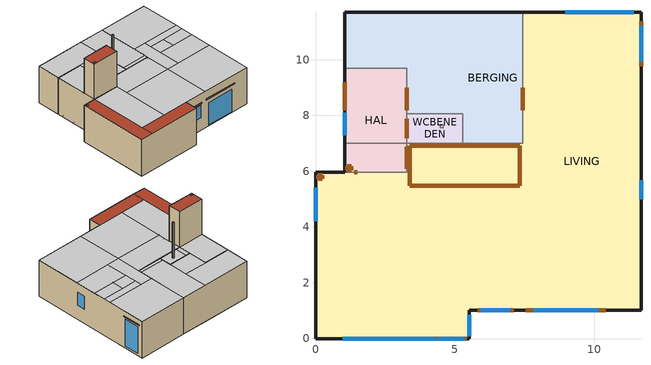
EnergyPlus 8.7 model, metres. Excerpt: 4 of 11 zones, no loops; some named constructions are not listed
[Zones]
BERGING
 floor ground (GF): 5.28,9.69 5.28,8.06 3.28,8.06 3.28,9.69 z0; 5.28,11.69 5.28,9.69 1.04,9.69 1.04,11.69 z0; 7.43,11.69 7.43,7.01 5.28,7.01 5.28,11.69 z0
 wall outside (houten_voorgevel): 1.04,11.69 1.04,9.69 z0:3.25
 wall othersideconditionsmodel (houten_voorgevel): 7.43,11.69 1.04,11.69 z0:3.25
 wall to HAL (IW): 1.04,9.69 3.28,9.69 3.28,8.06 z0:3.25
 wall to WCBENEDEN (IW): 3.28,8.06 5.28,8.06 5.28,7.01 z0:3.25
 wall to LIVING (IW): 5.28,7.01 7.43,7.01 7.43,11.69 z0:3.25
 door inside (DR): 3.28,8.99 3.28,8.19 / 7.43,8.19 7.43,8.99 z0.05:2.17
 ceiling to BUREAU (CE): 3.28,9.69 3.28,8.06 5.28,8.06 5.28,9.69 z3.25; 1.04,11.69 1.04,9.69 5.28,9.69 5.28,11.69 z3.25; 5.28,11.69 5.28,7.29 7.43,7.29 7.43,11.69 z3.25; 5.28,7.29 5.28,7.01 7.43,7.01 7.43,7.29 z3.25
HAL
 floor ground (GF): 3.28,9.69 3.28,5.96 1.04,5.96 1.04,9.69 z0
 wall outside (Crepigevel): 1.04,7.01 1.04,5.96 z3.25:6.4
 wall othersideconditionsmodel (houten_voorgevel): 1.04,9.69 1.04,5.96 z0:3.25
 wall to WCBENEDEN (IW): 3.28,7.01 3.28,8.06 z0:3.25
 wall to LIVING (IW): 1.04,5.96 3.28,5.96 3.28,7.01 z0:3.25
 wall to BUREAU (IW): 3.28,7.01 1.04,7.01 z3.25:6.4
 wall to NACHTHAL (IW): 3.28,5.96 3.28,7.01 z3.25:6.4
 wall to SLPKOUDERS (IW): 1.04,5.96 3.28,5.96 z3.25:6.4
 window inside (Cylite Dubbel): 1.04,8.09 1.04,7.29 z0.1:2.38
 door inside (DR): 3.28,7.18 3.28,7.88 / 3.28,6.08 3.28,6.88 z0.05:2.17; 1.04,9.19 1.04,8.19 z0.1:2.6; 1.39,5.96 1.49,5.96 z5.84:5.94
 door (plat_dak_bestaand): 1.14,6.18 1.14,6.04 1.29,6.04 1.29,6.18 z6.4
 ceiling to BUREAU (CE): 1.04,9.69 1.04,7.01 3.28,7.01 3.28,9.69 z3.25
 roof outside (plat_dak_bestaand): 1.04,7.01 1.04,5.96 3.28,5.96 3.28,7.01 z6.4
WCBENEDEN
 floor ground (GF): 5.28,8.06 5.28,7.01 3.28,7.01 3.28,8.06 z0
 wall to LIVING (IW): 3.28,7.01 5.28,7.01 z0:3.25
 wall to BUREAU (IW): 4.48,7.56 4.58,7.56 4.58,7.66 4.48,7.66 4.48,7.56 z3.25:6.4
 ceiling to BUREAU (CE): 3.68,8.06 3.68,7.01 5.28,7.01 5.28,8.06 z3.25; 3.28,8.06 3.28,7.01 3.68,7.01 3.68,8.06 z3.25
 roof outside (plat_dak_bestaand): 4.48,7.66 4.48,7.56 4.58,7.56 4.58,7.66 z6.4
LIVING
 floor ground (GF): 3.28,5.96 3.28,0 0,0 0,5.96 z0; 5.52,1.02 5.52,0 3.28,0 3.28,1.02 z0; 7.43,7.01 7.43,1.02 3.28,1.02 3.28,7.01 z0; 11.67,11.69 11.67,1.02 7.43,1.02 7.43,11.69 z0
 wall outside (Crepigevel): 5.52,1.02 11.67,1.02 11.67,11.69 z0:3.25
 wall othersideconditionsmodel (houten_uitbreiding): 1.04,5.96 0,5.96 0,0 5.52,0 5.52,1.02 z0:3.25
 wall othersideconditionsmodel (houten_voorgevel): 11.67,11.69 7.43,11.69 z0:3.25
 window (Cylite Dubbel): 11.67,9.94 11.67,11.21 z0.16:2.54; 11.67,5 11.67,5.68 z1.26:2.44; 7.81,1.02 10.13,1.02 z0.1:2.09; 5.93,1.02 6.99,1.02 z1.13:2.25
 window inside (Cylite Dubbel): 11.41,11.69 8.96,11.69 z0.28:2.58; 5.52,0.09 5.52,0.85 / 0,5.41 0,4.2 z0.1:2.61; 0.97,0 4.32,0 z0.1:2.56; 4.37,0 5.35,0 z0.1:1.98; 4.37,0 5.35,0 z2.23:2.5
 door inside (houten_uitbreiding): 4.47,0 5.42,0 / 3.47,0 4.42,0 z2.9:3
 door (Crepigevel): 5.82,1.02 7.1,1.02 z2.35:2.45; 7.53,1.02 10.41,1.02 z2.45:2.55; 11.67,9.77 11.67,11.37 z2.7:2.8
 door inside (DR): 3.38,6.91 3.38,5.47 7.33,5.47 7.33,6.91 z3.25
 door (plat_dak_nieuw_uitbreiding): 0.1,5.86 0.1,5.72 0.25,5.72 0.25,5.86 z3.25
 ceiling to SLPKOUDERS (CE): 1.04,5.96 1.04,1.02 3.28,1.02 3.28,5.96 z3.25; 3.28,4.91 3.28,1.02 7.43,1.02 7.43,4.91 z3.25
 ceiling to NACHTHAL (CE): 3.28,7.01 3.28,4.91 7.43,4.91 7.43,7.01 z3.25; 7.43,8.34 7.43,4.91 8.5,4.91 8.5,8.34 z3.25
 ceiling to SLPKACHTER (CE): 7.43,4.91 7.43,1.02 11.67,1.02 11.67,4.91 z3.25
 ceiling to BADKAMER (CE): 8.5,6.74 8.5,4.91 11.67,4.91 11.67,6.74 z3.25; 9.78,7.74 9.78,6.74 11.67,6.74 11.67,7.74 z3.25
 ceiling to WCBOVEN (CE): 8.5,7.74 8.5,6.74 9.78,6.74 9.78,7.74 z3.25
 ceiling to SLPKVOOR (CE): 8.5,8.34 8.5,7.74 11.67,7.74 11.67,8.34 z3.25; 7.43,11.69 7.43,8.34 11.67,8.34 11.67,11.69 z3.25
 roof outside (plat_dak_nieuw_uitbreiding): 0,5.96 0,0 1.04,0 1.04,5.96 z3.25; 1.04,1.02 1.04,0 5.52,0 5.52,1.02 z3.25
[Schedule:Constant]
PRESSURE SETPOINT SCHEDULE: Any Number, -50
MainTruck1HydDiam; MainTruck2HydDiam; OAConnectionDuctHydDiam; MixerConnectionDuctHydDiam; AirLoopReturnHydDiam; AirLoopSupplyHydDiam: Any Number, 0.15
MainTruck1CrossSecArea; MainTruck2CrossSecArea; OAConnectionDuctCrossSecArea; MixerConnectionDuctCrossSecArea; AirLoopReturnCrossSecArea; AirLoopSupplyCrossSecArea: Any Number, 0.01766
WCBENEDENReturnHydDiam: Any Number, 0.06
WCBENEDENReturnCrossSecArea: Any Number, 0.002827
BERGINGReturnHydDiam; BUREAUReturnHydDiam; BADKAMERReturnHydDiam: Any Number, 0.07
BERGINGReturnCrossSecArea; BUREAUReturnCrossSecArea; BADKAMERReturnCrossSecArea: Any Number, 0.003848
LIVINGReturnHydDiam; LIVINGSupplyHydDiam; BUREAUSupplyHydDiam: Any Number, 0.1
LIVINGReturnCrossSecArea; LIVINGSupplyCrossSecArea; BUREAUSupplyCrossSecArea: Any Number, 0.00785
WCBOVENReturnHydDiam: Any Number, 0.04
WCBOVENReturnCrossSecArea: Any Number, 0.001256
SLPKVOORReturnHydDiam; SLPKACHTERReturnHydDiam; SLPKOUDERSReturnHydDiam: Any Number, 0.03
SLPKVOORReturnCrossSecArea; SLPKACHTERReturnCrossSecArea; SLPKOUDERSReturnCrossSecArea: Any Number, 0.0007069
SLPKVOORSupplyHydDiam; SLPKACHTERSupplyHydDiam; SLPKOUDERSSupplyHydDiam: Any Number, 0.08
SLPKVOORSupplyCrossSecArea; SLPKACHTERSupplyCrossSecArea; SLPKOUDERSSupplyCrossSecArea: Any Number, 0.0050265
[AirflowNetwork:MultiZone:Component:SimpleOpening] Air Mass Flow Exponent When Opening is Closed=0.667; Minimum Density Difference for Two-Way Flow {kg/m3}=0.00001; Discharge Coefficient=0.65
Name | Air Mass Flow Coefficient When Opening is Closed {kg/s-m}
HAL-DOOR.0021-AFN-DO; SLPKVOOR-DOOR.0029-AFN-DO; NACHTHAL-DOOR.0032-AFN-DO; NACHTHAL-DOOR.0034-AFN-DO; NACHTHAL-DOOR.0031-AFN-DO | 0.0015
BUREAU-DOOR.0030-AFN-DO; NACHTHAL-DOOR.0033-AFN-DO | 0.0018
[AirflowNetwork:MultiZone:Component:HorizontalOpening]
LIVING-DOOR.0047-AFN-DO: Air Mass Flow Coefficient When Opening is Closed {kg/s-m}=0.001; Air Mass Flow Exponent When Opening is Closed=0.667; Sloping Plane Angle {deg}=90; Discharge Coefficient=0.65
[AirflowNetwork:MultiZone:Component:ZoneExhaustFan] Air Mass Flow Coefficient When the Zone Exhaust Fan is Off at Reference Conditions {kg/s}=1.66e-05; Air Mass Flow Exponent When the Zone Exhaust Fan is Off=0.667
BADKAMEREXHAUST; LIVINGEXHAUST; BUREAUEXHAUST; WCBOVENEXHAUST; BERGINGEXHAUST; WCBENEDENEXHAUST; SLPKVOOREXHAUST; SLPKACHTEREXHAUST; SLPKOUDERSEXHAUST
[AirflowNetwork:MultiZone:ExternalNode]
Name | External Node Height {m} | Wind Pressure Coefficient Curve
LIVING-WINDOW.0001-AFN-ExtNode | 2.5625 | LIVING-WINDOW.0001-AFN
LIVING-WINDOW.0004-AFN-ExtNode | 2.5 | LIVING-WINDOW.0004-AFN
LIVING-WINDOW.0005-AFN-ExtNode | 2.71875 | LIVING-WINDOW.0005-AFN
BUREAU-WINDOW.0008-AFN-ExtNode | 6.21875 | BUREAU-WINDOW.0008-AFN
SLPKVOOR-WINDOW.0010-AFN-ExtNode | 6.03125 | SLPKVOOR-WINDOW.0010-AFN
BADKAMER-WINDOW.0011-AFN-ExtNode | 6.4375 | BADKAMER-WINDOW.0011-AFN
SLPKACHTER-WINDOW.0012-AFN-ExtNode | 5.96875 | SLPKACHTER-WINDOW.0012-AFN
SLPKOUDERS-WINDOW.0013-AFN-ExtNode | 5.90625 | SLPKOUDERS-WINDOW.0013-AFN
NACHTHAL-WINDOW.0014-AFN-ExtNode | 7.6875 | NACHTHAL-WINDOW.0014-AFN
NACHTHAL-WINDOW.0015-AFN-ExtNode | 7.6875 | NACHTHAL-WINDOW.0015-AFN
LIVING-WINDOW.0037-AFN-ExtNode | 2.3125 | LIVING-WINDOW.0037-AFN
LIVING-WINDOW.0038-AFN-ExtNode | 3.71875 | LIVING-WINDOW.0038-AFN
LIVING-WINDOW.0007-ExtNode | 2.625 | LIVING-WINDOW.0007
LIVING-WINDOW.0006-ExtNode | 2.625 | LIVING-WINDOW.0006
LIVING-WINDOW.0003-ExtNode | 3.0937 | LIVING-WINDOW.0003
LIVING-WINDOW.0002-ExtNode | 2.5625 | LIVING-WINDOW.0002
HAL-WINDOW.0040-ExtNode | 2.5625 | HAL-WINDOW.0040
HAL-WINDOW.0039-ExtNode | 2.5625 | HAL-WINDOW.0039
LIVING-WINDOW.0016-ExtNode | 2.71875 | LIVING-WINDOW.0016
BUREAU-WINDOW.0009-ExtNode | 5.84375 | BUREAU-WINDOW.0009
BADKAMEREXHAUSTNODE; LIVINGEXHAUSTNODE; BUREAUEXHAUSTNODE; WCBOVENEXHAUSTNODE; WCBENEDENEXHAUSTNODE; SLPKVOOREXHAUSTNODE; SLPKACHTEREXHAUSTNODE; SLPKOUDERSEXHAUSTNODE | 7.667 | NACHTHAL-WINDOW.0014-AFN
BERGINGEXHAUSTNODE | 7.667 | HAL-WINDOW.0039
[AirflowNetwork:MultiZone:WindPressureCoefficientArray]
CpOpenFoam: Wind Direction 1 {deg}=0; Wind Direction 2 {deg}=30; Wind Direction 3 {deg}=60; Wind Direction 4 {deg}=90; Wind Direction 5 {deg}=120; Wind Direction 6 {deg}=150; Wind Direction 7 {deg}=180; Wind Direction 8 {deg}=210; Wind Direction 9 {deg}=240; Wind Direction 10 {deg}=270; Wind Direction 11 {deg}=300; Wind Direction 12 {deg}=330
[AirflowNetwork:MultiZone:WindPressureCoefficientValues] AirflowNetwork:MultiZone:WindPressureCoefficientArray=CpOpenFoam
Name | Wind Pressure Coefficient Value 1 | Wind Pressure Coefficient Value 2 | Wind Pressure Coefficient Value 3 | Wind Pressure Coefficient Value 4 | Wind Pressure Coefficient Value 5 | Wind Pressure Coefficient Value 6 | Wind Pressure Coefficient Value 7 | Wind Pressure Coefficient Value 8 | Wind Pressure Coefficient Value 9 | Wind Pressure Coefficient Value 10 | Wind Pressure Coefficient Value 11 | Wind Pressure Coefficient Value 12
LIVING-WINDOW.0004-AFN | -0.327 | -0.628 | -0.614 | -0.399 | -0.093 | 0.399 | 1.006 | 0.632 | 0.707 | 0.536 | 0.21 | 0.055
LIVING-WINDOW.0044-AFN | -0.283 | -0.538 | -0.533 | -0.363 | -0.114 | 0.352 | 0.976 | 0.618 | 0.689 | 0.498 | 0.186 | 0.039
LIVING-WINDOW.0003 | -0.196 | -0.448 | -0.424 | -0.213 | 0.083 | 0.214 | -0.001 | -0.39 | -0.444 | -0.22 | 0.047 | 0.104
LIVING-WINDOW.0001-AFN | -0.627 | -0.903 | -0.61 | 0.125 | 0.146 | 0.197 | -0.089 | -0.439 | -0.464 | -0.194 | 0.068 | -0.072
LIVING-WINDOW.0045-AFN | -0.563 | -0.771 | -0.468 | 0.15 | 0.16 | 0.149 | -0.074 | -0.358 | -0.379 | -0.149 | 0.064 | -0.084
LIVING-WINDOW.0002 | 0.541 | 0.569 | 0.596 | 0.849 | 0.344 | 0.105 | -0.254 | -0.496 | -0.509 | -0.238 | 0.032 | 0.238
HAL-WINDOW.0040 | -0.014 | -0.3 | -0.483 | -0.39 | 0.097 | 0.278 | -0.088 | -0.364 | -0.339 | 0.025 | 0.116 | 0.137
HAL-WINDOW.0039 | 0.022 | -0.247 | -0.411 | -0.323 | 0.151 | 0.258 | -0.122 | -0.414 | -0.415 | -0.048 | 0.113 | 0.155
LIVING-WINDOW.0016 | -0.27 | -0.493 | -0.379 | -0.093 | 0.274 | 0.219 | -0.236 | -0.399 | -0.343 | 0.02 | 0.095 | -0.025
LIVING-WINDOW.0007 | -0.362 | -0.648 | -0.607 | -0.287 | 0.182 | 0.359 | 0.674 | 0.651 | 0.688 | 0.774 | 0.231 | -0.035
LIVING-WINDOW.0046-AFN | -0.288 | -0.525 | -0.496 | -0.251 | 0.084 | 0.342 | 0.816 | 0.704 | 0.687 | 0.654 | 0.188 | -0.022
LIVING-WINDOW.0037-AFN | -0.309 | -0.603 | -0.596 | -0.313 | 0.127 | 0.392 | 0.791 | 0.676 | 0.7 | 0.617 | 0.193 | 0.012
LIVING-WINDOW.0038-AFN | -0.27 | -0.513 | -0.504 | -0.272 | 0.068 | 0.344 | 0.806 | 0.662 | 0.662 | 0.568 | 0.169 | -0.002
LIVING-WINDOW.0042-AFN | -0.27 | -0.506 | -0.494 | -0.272 | 0.052 | 0.341 | 0.847 | 0.689 | 0.678 | 0.574 | 0.167 | -0.006
LIVING-WINDOW.0006 | -0.294 | -0.598 | -0.62 | -0.418 | -0.028 | 0.482 | 1.138 | 0.67 | 0.678 | 0.474 | 0.137 | 0.031
LIVING-WINDOW.0005-AFN | -0.284 | -0.568 | -0.579 | -0.368 | -0.017 | 0.437 | 1.042 | 0.653 | 0.676 | 0.499 | 0.152 | 0.03
LIVING-WINDOW.0043-AFN | -0.265 | -0.52 | -0.528 | -0.345 | -0.043 | 0.409 | 1.006 | 0.617 | 0.629 | 0.457 | 0.134 | 0.015
SLPKACHTER-WINDOW.0012-AFN | -0.265 | -0.487 | -0.486 | -0.345 | -0.134 | 0.344 | 1.106 | 0.772 | 0.791 | 0.528 | 0.182 | 0.017
BADKAMER-WINDOW.0011-AFN | -0.157 | -0.3 | -0.262 | -0.054 | 0.142 | 0.196 | 0.077 | -0.235 | -0.294 | -0.142 | 0.009 | 0.012
SLPKVOOR-WINDOW.0010-AFN | 0.746 | 0.805 | 0.758 | 0.71 | 0.259 | 0.048 | -0.206 | -0.39 | -0.391 | -0.195 | -0.005 | 0.312
SLPKVOOR-WINDOW.0041-AFN | 0.757 | 0.829 | 0.793 | 0.691 | 0.261 | 0.005 | -0.196 | -0.38 | -0.395 | -0.205 | -0.015 | 0.327
BUREAU-WINDOW.0009 | 0.774 | 0.798 | 0.663 | 0.518 | 0.213 | 0.119 | -0.186 | -0.419 | -0.45 | -0.273 | -0.05 | 0.42
BUREAU-WINDOW.0008-AFN | -0.002 | -0.475 | -0.646 | -0.397 | 0.008 | 0.156 | -0.112 | -0.294 | -0.253 | 0.035 | 0.177 | 0.403
SLPKOUDERS-WINDOW.0013-AFN | -0.306 | -0.523 | -0.504 | -0.314 | -0.025 | 0.351 | 0.909 | 0.772 | 0.73 | 0.617 | 0.181 | -0.05
NACHTHAL-WINDOW.0014-AFN | -0.097 | -0.237 | -0.215 | -0.053 | 0.161 | 0.205 | -0.036 | -0.224 | -0.246 | -0.078 | 0.06 | 0.096
NACHTHAL-WINDOW.0015-AFN | -0.099 | -0.234 | -0.206 | -0.044 | 0.169 | 0.203 | -0.04 | -0.215 | -0.242 | -0.081 | 0.064 | 0.108
[AirflowNetwork:ZoneControl:PressureController]
PressureController: Control Zone=BADKAMER; Control Object=Relief Fan; Pressure Setpoint Schedule=PRESSURE SETPOINT SCHEDULE
[AirflowNetwork:Distribution:Node] Node Height {m}=0
Name | Component Object Type or Node Type
Air Loop Outlet Node; EquipmentInletNode; EquipmentOutletNode; SupplyMainNode; BERGING Outlet Node; BERGINGReturnNode; WCBENEDEN Outlet Node; WCBENEDENReturnNode; LIVINGSupplyNode; LIVING Reheat Air Inlet Node; LIVING Coil Air Inlet Node; LIVING Reheat Air Outlet Node; LIVING Outlet Node; LIVINGReturnNode; BUREAUSupplyNode; BUREAU Reheat Air Inlet Node; BUREAU Coil Air Inlet Node; BUREAU Reheat Air Outlet Node; BUREAU Outlet Node; BUREAUReturnNode; SLPKVOORSupplyNode; SLPKVOOR Reheat Air Inlet Node; SLPKVOOR Coil Air Inlet Node; SLPKVOOR Reheat Air Outlet Node; SLPKVOOR Outlet Node; SLPKVOORReturnNode; WCBOVEN Outlet Node; WCBOVENReturnNode; BADKAMER Outlet Node; BADKAMERReturnNode; SLPKOUDERSSupplyNode; SLPKOUDERS Reheat Air Inlet Node; SLPKOUDERS Coil Air Inlet Node; SLPKOUDERS Reheat Air Outlet Node; SLPKOUDERS Outlet Node; SLPKOUDERSReturnNode; SLPKACHTERSupplyNode; SLPKACHTER Reheat Air Inlet Node; SLPKACHTER Coil Air Inlet Node; SLPKACHTER Reheat Air Outlet Node; SLPKACHTER Outlet Node; SLPKACHTERReturnNode; MainReturnNode; MainInletNode; FanInletNode; FanOutletNode | Other
MainSplitterNode | AirLoopHVAC:ZoneSplitter
MainMixerNode | AirLoopHVAC:ZoneMixer
OA System Node | AirLoopHVAC:OutdoorAirSystem
OA Inlet Node | OAMixerOutdoorAirStreamNode
[AirflowNetwork:Distribution:Component:LeakageRatio] Effective Leakage Ratio=0.001; Maximum Flow Rate {m3/s}=1.1; Air Mass Flow Exponent=0.65
Name | Reference Pressure Difference {Pa}
MainSupplyLeak; HALSupplyELR; WCBENEDENSupplyELR; BERGINGSupplyELR; LIVINGSupplyELR; NACHTHALSupplyELR; WCBOVENSupplyELR; BADKAMERSupplyELR; BUREAUSupplyELR; SLPKVOORSupplyELR; SLPKACHTERSupplyELR; SLPKOUDERSSupplyELR; HALReturnLeakELR; WCBENEDENReturnLeakELR; BERGINGReturnLeakELR; LIVINGReturnLeakELR; NACHTHALReturnLeakELR; BADKAMERReturnLeakELR; BUREAUReturnLeakELR; WCBOVENReturnLeakELR; SLPKACHTERReturnLeakELR; SLPKOUDERSReturnLeakELR | 59
SLPKVOORReturnLeakELR | 41
[AirflowNetwork:Distribution:Component:Duct] Overall Moisture Transmittance Coefficient from Air to Air {kg/m2}=0.0001
Name | Duct Length {m} | Hydraulic Diameter {m} | Cross Section Area {m2} | Surface Roughness {m} | Coefficient for Local Dynamic Loss Due to Fitting | Heat Transmittance Coefficient (U-Factor) for Duct Wall Construction {W/m2-K} | Outside Convection Coefficient {W/m2-K} | Inside Convection Coefficient {W/m2-K}
MainTruck1 | 3 | MainTruck1HydDiam | MainTruck1CrossSecArea | 0.0009 | 10.01 | 0.946792 | 5.018 | 25.09
MainTruck2 | 4 | MainTruck2HydDiam | MainTruck2CrossSecArea | 0.0009 | 20.01 | 0.946792 | 5.018 | 25.09
OAConnectionDuct | 0.1 | OAConnectionDuctHydDiam | OAConnectionDuctCrossSecArea | 0.0001 | 1 | 0.001226 | 0.0065 | 0.0325
MixerConnectionDuct | 0.1 | MixerConnectionDuctHydDiam | MixerConnectionDuctCrossSecArea | 0.0001 | 1 | 0.001226 | 0.0065 | 0.0325
AirLoopReturn | 0.1 | AirLoopReturnHydDiam | AirLoopReturnCrossSecArea | 0.0001 | 1 | 0.001226 | 0.0065 | 0.0325
AirLoopSupply | 0.1 | AirLoopSupplyHydDiam | AirLoopSupplyCrossSecArea | 0.0001 | 1 | 0.001226 | 0.0065 | 0.0325
WCBENEDENReturn | 5 | WCBENEDENReturnHydDiam | WCBENEDENReturnCrossSecArea | 0.0009 | 0 | 0.946792 | 5.018 | 25.09
BERGINGReturn | 5 | BERGINGReturnHydDiam | BERGINGReturnCrossSecArea | 0.0009 | 0 | 0.946792 | 5.018 | 25.09
LIVINGReturn | 5 | LIVINGReturnHydDiam | LIVINGReturnCrossSecArea | 0.0009 | 0 | 0.946792 | 5.018 | 25.09
BUREAUReturn | 5 | BUREAUReturnHydDiam | BUREAUReturnCrossSecArea | 0.0009 | 0 | 0.946792 | 5.018 | 25.09
WCBOVENReturn | 5 | WCBOVENReturnHydDiam | WCBOVENReturnCrossSecArea | 0.0009 | 0 | 0.946792 | 5.018 | 25.09
BADKAMERReturn | 5 | BADKAMERReturnHydDiam | BADKAMERReturnCrossSecArea | 0.0009 | 0 | 0.946792 | 5.018 | 25.09
SLPKVOORReturn | 5 | SLPKVOORReturnHydDiam | SLPKVOORReturnCrossSecArea | 0.0009 | 0 | 0.946792 | 5.018 | 25.09
SLPKACHTERReturn | 5 | SLPKACHTERReturnHydDiam | SLPKACHTERReturnCrossSecArea | 0.0009 | 0 | 0.946792 | 5.018 | 25.09
SLPKOUDERSReturn | 5 | SLPKOUDERSReturnHydDiam | SLPKOUDERSReturnCrossSecArea | 0.0009 | 0 | 0.946792 | 5.018 | 25.09
LIVINGSupply | 5 | LIVINGSupplyHydDiam | LIVINGSupplyCrossSecArea | 0.0009 | 1.5 | 0.946792 | 5.018 | 25.09
BUREAUSupply | 5 | BUREAUSupplyHydDiam | BUREAUSupplyCrossSecArea | 0.0009 | 1.5 | 0.946792 | 5.018 | 25.09
SLPKVOORSupply | 5 | SLPKVOORSupplyHydDiam | SLPKVOORSupplyCrossSecArea | 0.0009 | 1.5 | 0.946792 | 5.018 | 25.09
SLPKACHTERSupply | 5 | SLPKACHTERSupplyHydDiam | SLPKACHTERSupplyCrossSecArea | 0.0009 | 1.5 | 0.946792 | 5.018 | 25.09
SLPKOUDERSSupply | 5 | SLPKOUDERSSupplyHydDiam | SLPKOUDERSSupplyCrossSecArea | 0.0009 | 1.5 | 0.946792 | 5.018 | 25.09
[AirflowNetwork:Distribution:Component:Fan]
Fan=Supply Fan 1
[AirflowNetwork:Distribution:Component:HeatExchanger]
HeatExchanger=HeatExchanger; Air Path Length {m}=0.1; Air Path Hydraulic Diameter {m}=0.15
[AirflowNetwork:Distribution:Component:TerminalUnit] Air Path Length {m}=0.1; Air Path Hydraulic Diameter {m}=0.44
Name | Terminal Unit
 | Reheat LIVING
 | Reheat BUREAU
 | Reheat SLPKVOOR
 | Reheat SLPKACHTER
 | ReheatSLPKOUDERS
[AirflowNetwork:Distribution:Component:ConstantPressureDrop]
SupplyCPDComp: Pressure Difference Across the Component {Pa}=0.1
[AirflowNetwork:Distribution:Component:OutdoorAirFlow]
OA Fan: Air Mass Flow Coefficient When No Outdoor Air Flow at Reference Conditions {kg/s}=1.66e-05; Air Mass Flow Exponent When No Outdoor Air Flow=0.667
[AirflowNetwork:Distribution:Component:ReliefAirFlow]
Relief Fan: Air Mass Flow Coefficient When No Outdoor Air Flow at Reference Conditions {kg/s}=1.66e-05; Air Mass Flow Exponent When No Outdoor Air Flow=0.667
[AirflowNetwork:Distribution:Linkage]
Name | Node 1 | Node 2 | Component
EquipmentAirLoopLink2 | Air Loop Outlet Node | EquipmentInletNode | AirLoopSupply
Main Link 1 | EquipmentInletNode | EquipmentOutletNode | MainTruck1
Main CDP Link | EquipmentOutletNode | SupplyMainNode | SupplyCPDComp
Main Link 2 | SupplyMainNode | MainSplitterNode | MainTruck2
WCBENEDENRCL | WCBENEDEN | WCBENEDEN Outlet Node | WCBENEDENReturn
WCBENEDENReturn1Link | WCBENEDEN Outlet Node | WCBENEDENReturnNode | WCBENEDENReturn
WCBENEDENReturn2Link | WCBENEDENReturnNode | MainMixerNode | WCBENEDENReturn
WCBENEDENReturnLeakLink | OA Inlet Node | WCBENEDENReturnNode | WCBENEDENReturnLeakELR
BERGINGRCL | BERGING | BERGING Outlet Node | BERGINGReturn
BERGINGReturn1Link | BERGING Outlet Node | BERGINGReturnNode | BERGINGReturn
BERGINGReturn2Link | BERGINGReturnNode | MainMixerNode | BERGINGReturn
BERGINGReturnLeakLink | OA Inlet Node | BERGINGReturnNode | BERGINGReturnLeakELR
LIVINGSupply1Link | MainSplitterNode | LIVINGSupplyNode | LIVINGSupply
LIVINGSupply2Link | LIVINGSupplyNode | LIVING Reheat Air Inlet Node | LIVINGSupply
LIVINGReheatCoilDamperLink | LIVING Reheat Air Inlet Node | LIVING Coil Air Inlet Node | Reheat LIVING
LIVINGReheatCoilLink | LIVING Coil Air Inlet Node | LIVING Reheat Air Outlet Node | Reheat LIVING
LIVINGSCL | LIVING Reheat Air Outlet Node | LIVING | LIVINGSupply
LIVINGRCL | LIVING | LIVING Outlet Node | LIVINGReturn
LIVINGReturn1Link | LIVING Outlet Node | LIVINGReturnNode | LIVINGReturn
LIVINGReturn2Link | LIVINGReturnNode | MainMixerNode | LIVINGReturn
LIVINGSupplyLeakLink | LIVINGSupplyNode | LIVING | LIVINGSupplyELR
LIVINGReturnLeakLink | OA Inlet Node | LIVINGReturnNode | LIVINGReturnLeakELR
WCBOVENRCL | WCBOVEN | WCBOVEN Outlet Node | WCBOVENReturn
WCBOVENReturn1Link | WCBOVEN Outlet Node | WCBOVENReturnNode | WCBOVENReturn
WCBOVENReturn2Link | WCBOVENReturnNode | MainMixerNode | WCBOVENReturn
WCBOVENReturnLeakLink | OA Inlet Node | WCBOVENReturnNode | WCBOVENReturnLeakELR
BADKAMERRCL | BADKAMER | BADKAMER Outlet Node | BADKAMERReturn
BADKAMERReturn1Link | BADKAMER Outlet Node | BADKAMERReturnNode | BADKAMERReturn
BADKAMERReturn2Link | BADKAMERReturnNode | MainMixerNode | BADKAMERReturn
BADKAMERReturnLeakLink | OA Inlet Node | BADKAMERReturnNode | BADKAMERReturnLeakELR
BUREAUSupply1Link | MainSplitterNode | BUREAUSupplyNode | BUREAUSupply
BUREAUSupply2Link | BUREAUSupplyNode | BUREAU Reheat Air Inlet Node | BUREAUSupply
BUREAUReheatCoilDamperLink | BUREAU Reheat Air Inlet Node | BUREAU Coil Air Inlet Node | Reheat BUREAU
BUREAUReheatCoilLink | BUREAU Coil Air Inlet Node | BUREAU Reheat Air Outlet Node | Reheat BUREAU
BUREAUSCL | BUREAU Reheat Air Outlet Node | BUREAU | BUREAUSupply
BUREAURCL | BUREAU | BUREAU Outlet Node | BUREAUReturn
BUREAUReturn1Link | BUREAU Outlet Node | BUREAUReturnNode | BUREAUReturn
BUREAUReturn2Link | BUREAUReturnNode | MainMixerNode | BUREAUReturn
BUREAUSupplyLeakLink | BUREAUSupplyNode | BUREAU | BUREAUSupplyELR
BUREAUReturnLeakLink | OA Inlet Node | BUREAUReturnNode | BUREAUReturnLeakELR
SLPKVOORSupply1Link | MainSplitterNode | SLPKVOORSupplyNode | SLPKVOORSupply
SLPKVOORSupply2Link | SLPKVOORSupplyNode | SLPKVOOR Reheat Air Inlet Node | SLPKVOORSupply
SLPKVOORReheatCoilDamperLink | SLPKVOOR Reheat Air Inlet Node | SLPKVOOR Coil Air Inlet Node | Reheat SLPKVOOR
SLPKVOORReheatCoilLink | SLPKVOOR Coil Air Inlet Node | SLPKVOOR Reheat Air Outlet Node | Reheat SLPKVOOR
SLPKVOORSCL | SLPKVOOR Reheat Air Outlet Node | SLPKVOOR | SLPKVOORSupply
SLPKVOORRCL | SLPKVOOR | SLPKVOOR Outlet Node | SLPKVOORReturn
SLPKVOORReturn1Link | SLPKVOOR Outlet Node | SLPKVOORReturnNode | SLPKVOORReturn
SLPKVOORReturn2Link | SLPKVOORReturnNode | MainMixerNode | SLPKVOORReturn
SLPKVOORSupplyLeakLink | SLPKVOORSupplyNode | SLPKVOOR | SLPKVOORSupplyELR
SLPKVOORReturnLeakLink | OA Inlet Node | SLPKVOORReturnNode | SLPKVOORReturnLeakELR
SLPKACHTERSupply1Link | MainSplitterNode | SLPKACHTERSupplyNode | SLPKACHTERSupply
SLPKACHTERSupply2Link | SLPKACHTERSupplyNode | SLPKACHTER Reheat Air Inlet Node | SLPKACHTERSupply
SLPKACHTERReheatCoilDamperLink | SLPKACHTER Reheat Air Inlet Node | SLPKACHTER Coil Air Inlet Node | Reheat SLPKACHTER
SLPKACHTERReheatCoilLink | SLPKACHTER Coil Air Inlet Node | SLPKACHTER Reheat Air Outlet Node | Reheat SLPKACHTER
SLPKACHTERSCL | SLPKACHTER Reheat Air Outlet Node | SLPKACHTER | SLPKACHTERSupply
SLPKACHTERRCL | SLPKACHTER | SLPKACHTER Outlet Node | SLPKACHTERReturn
SLPKACHTERReturn1Link | SLPKACHTER Outlet Node | SLPKACHTERReturnNode | SLPKACHTERReturn
SLPKACHTERReturn2Link | SLPKACHTERReturnNode | MainMixerNode | SLPKACHTERReturn
SLPKACHTERSupplyLeakLink | SLPKACHTERSupplyNode | SLPKACHTER | SLPKACHTERSupplyELR
SLPKACHTERReturnLeakLink | OA Inlet Node | SLPKACHTERReturnNode | SLPKACHTERReturnLeakELR
SLPKOUDERSSupply1Link | MainSplitterNode | SLPKOUDERSSupplyNode | SLPKOUDERSSupply
SLPKOUDERSSupply2Link | SLPKOUDERSSupplyNode | SLPKOUDERS Reheat Air Inlet Node | SLPKOUDERSSupply
SLPKOUDERSReheatCoilDamperLink | SLPKOUDERS Reheat Air Inlet Node | SLPKOUDERS Coil Air Inlet Node | ReheatSLPKOUDERS
SLPKOUDERSReheatCoilLink | SLPKOUDERS Coil Air Inlet Node | SLPKOUDERS Reheat Air Outlet Node | ReheatSLPKOUDERS
SLPKOUDERSSCL | SLPKOUDERS Reheat Air Outlet Node | SLPKOUDERS | SLPKOUDERSSupply
SLPKOUDERSRCL | SLPKOUDERS | SLPKOUDERS Outlet Node | SLPKOUDERSReturn
SLPKOUDERSReturn1Link | SLPKOUDERS Outlet Node | SLPKOUDERSReturnNode | SLPKOUDERSReturn
SLPKOUDERSReturn2Link | SLPKOUDERSReturnNode | MainMixerNode | SLPKOUDERSReturn
SLPKOUDERSSupplyLeakLink | SLPKOUDERSSupplyNode | SLPKOUDERS | SLPKOUDERSSupplyELR
SLPKOUDERSReturnLeakLink | OA Inlet Node | SLPKOUDERSReturnNode | HALReturnLeakELR
ReturnMixerLink | MainMixerNode | MainReturnNode | MixerConnectionDuct
AirLoopReturnLink | MainReturnNode | MainInletNode | AirLoopReturn
OASystemInletLink | MainInletNode | OA System Node | OAConnectionDuct
OAIntake | OA Inlet Node | OA System Node | OA Fan
OARelief | OA System Node | OA Inlet Node | Relief Fan
OAMixerOutlet | OA System Node | FanInletNode | HeatExchanger
SupplyFanLink | FanInletNode | FanOutletNode | Supply Fan 1
EquipmentAirLoopLink | FanOutletNode | Air Loop Outlet Node | AirLoopSupply
MainSupplyLeakLink | SupplyMainNode | BERGING | MainSupplyLeak
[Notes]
The overhead electric lighting has continuous dimming control. The zone has a
single daylighting control point ("reference point") with an illuminance set point
of 500 lux (about 50 footcandles). The reference point is located at the center of
the zone at desk height. The other zones have no windows and so have no daylighting controls.
Note that Clearness for the winter design day is not 0.0, as in the other sample inputs,
but 1.0. This turns on solar radiation in order to show the effect of daylighting in the winter.
(With Clearness = 0 all daylighting illuminances are zero)
The building is oriented due north.
Floor Area:        130.1 m2 (1403 ft2)
Number of Stories: 1
Conditioned Zone Description Details:
|       West         |         East           |    window = *
Internal gains description:     ZONE West      - lighting is 1464.375 watts, equip is 2928.751 watts, 3 occupants
Internal gains description:     ZONE North     - lighting is 1464.375 watts, equip is 2928.751 watts, 4 occupants
Internal gains description:     ZONE East      - lighting is 1464.375 watts, equip is 1464.375 watts, 3 occupants
Interzone Surfaces:             3 interzone surfaces (see diagram), and ceilings between three zonditioned zones and attic zone
Internal Mass:                  None
Detached Shading:               None
Daylight:                       Yes (Daylighting:Detailed)
Natural Ventilation :           AirflowNetwork Multizone
Compact Schedules:              Yes
Solair Distribution:            FullInteriorAndExterior
HVAC:                           3 zone central system using a single air loop. DX cooling coil provides space cooling.
A gas heating coils provides main heating and 3 terminal reheat coils provide supplemental heating.
Thermostat setting at 22 C in winter with 15 C set back temperature, 24 C in summer
with 30 C set back temperature. Cooling coil off in winter, heating coil on all year.
A variable air volume supply fan is used. The minimum flow rate of each terminal is 20% of the desing
air flow rate.
Zonal Equipment:                West Zone - AIR DISTRIBUTION UNIT with AirTerminal:SingleDuct:VAV:Reheat
East Zone - AIR DISTRIBUTION UNIT with AirTerminal:SingleDuct:VAV:Reheat
North Zone - AIR DISTRIBUTION UNIT with AirTerminal:SingleDuct:VAV:Reheat
Central Air Handling Equipment: Yes using a VAV supply fan
System Equipment Autosize:      Yes
Purchased Cooling:              No
Purchased Heating:              No
Purchased Chilled Water:        No
Purchased Hot Water:            No
Coils:                          A main heating coil and 3 terminal reheat coils using Coil:Heating:Fuel
Coil:Cooling:DX:TwoSpeed
Pumps:                          None
